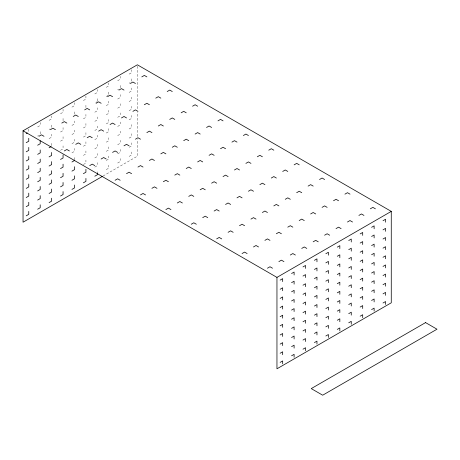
<?xml version="1.0" encoding="UTF-8"?>
<svg xmlns="http://www.w3.org/2000/svg" width="460" height="460" viewBox="0 0 460 460"><rect width="100%" height="100%" fill="white"/><g stroke="black" fill="none" stroke-linecap="round" stroke-linejoin="round"><path stroke-width="0.34" stroke-dasharray="2.3 1.72" d="M137.362 66.2L137.321 109.773M37.657 126.931L40.193 125.465L40.193 122.532M49.088 120.33L51.629 118.864L51.629 115.931M60.519 113.729L63.06 112.263L63.06 109.33M71.95 107.128L74.491 105.662L74.491 102.735M83.381 100.533L85.922 99.067L85.922 96.134M94.817 93.932L97.353 92.466L97.353 89.533M106.248 87.331L108.784 85.865L108.784 82.932M117.679 80.73L120.215 79.264L120.215 76.331M129.11 74.129L131.652 72.663L131.652 69.73M37.657 136.074L38.669 135.487M49.088 129.473L50.105 128.886M95.829 102.488L97.353 101.608M106.248 96.473L108.278 95.3M117.679 89.873L118.691 89.286M129.11 83.271L130.128 82.685M49.088 138.615L51.629 137.149L51.629 134.216M60.519 132.014L63.06 130.548L63.06 127.615M71.95 125.413L74.491 123.947L74.491 121.014M83.381 118.812L85.922 117.346L85.922 114.413M94.817 112.211L97.353 110.751L97.353 107.818M106.248 105.616L108.784 104.15L108.784 101.217M117.679 99.015L120.215 97.549L120.215 94.616M129.11 92.414L131.652 90.948L131.652 88.015M60.519 141.157L63.06 139.69L63.06 136.758M71.95 134.556L74.491 133.089L74.491 130.157M83.381 127.955L85.922 126.488L85.922 123.556M94.817 121.354L97.353 119.887L97.353 116.955M106.248 114.753L108.784 113.292L108.784 110.36M117.679 108.157L120.215 106.691L120.215 103.759M129.11 101.556L131.652 100.09L131.652 97.158M60.519 150.299L63.06 148.833L63.06 145.9M71.95 143.698L74.491 142.232L74.491 139.299M83.381 137.097L85.922 135.631L85.922 132.698M94.817 130.496L97.353 129.03L97.353 126.097M106.248 123.895L108.784 122.429L108.784 119.502M117.679 117.3L120.215 115.834L120.215 112.901M129.11 110.699L131.652 109.233L131.652 106.3M71.95 152.841L74.491 151.374L74.491 148.442M83.381 146.24L85.922 144.773L85.922 141.841M94.817 139.639L97.353 138.172L97.353 135.24M106.248 133.038L108.784 131.571L108.784 128.639M117.679 126.437L120.215 124.97L120.215 122.044M129.11 119.841L131.652 118.375L131.652 115.443M83.381 155.382L85.922 153.916L85.922 150.983M94.817 148.781L97.353 147.315L97.353 144.382M106.248 142.18L108.784 140.714L108.784 137.781M117.679 135.579L120.215 134.113L120.215 131.18M129.11 128.978L131.652 127.512L131.652 124.585M83.381 164.525L85.922 163.058L85.922 160.126M94.817 157.924L97.353 156.458L97.353 153.525M106.248 151.323L108.784 149.856L108.784 146.924M117.679 144.722L120.215 143.255L120.215 140.323M129.11 138.121L131.652 136.654L131.652 133.722M94.817 167.066L97.353 165.6L97.353 162.667M106.248 160.465L108.784 158.999L108.784 156.066M117.679 153.864L120.215 152.398L120.215 149.465M129.11 147.263L131.652 145.797L131.652 142.864M106.248 169.608L108.784 168.142L108.784 165.209M117.679 163.007L120.215 161.54L120.215 158.608M129.11 156.406L131.652 154.939L131.652 152.007M103.069 176.013L137.368 156.21L137.345 139.322M137.339 136.505L137.321 111.883M131.652 78.873L131.652 81.805M120.215 85.474L120.215 87.82M108.784 92.075L108.784 94.421M97.353 98.676L97.353 101.022M97.353 171.81L97.353 172.983M85.922 105.277L85.922 108.209M74.491 111.872L74.491 114.218M74.491 157.584L74.491 159.93M63.06 118.473L63.06 121.405M51.629 125.074L51.629 127.42M51.629 143.359L51.629 146.291M40.193 131.675L40.193 134.607M28.761 129.133L28.761 132.066"/><path stroke-width="0.69" d="M23.046 130.795L276.954 277.386L276.954 368.805L391.27 302.801L391.27 211.387L137.368 64.797L23.046 130.795L23.046 222.214L102.471 176.358M26.226 133.532L27.238 132.946M26.226 142.675L28.761 141.208L28.761 138.276M38.922 136.292L41.457 134.826L43.999 136.292M50.353 129.691L52.889 128.225L55.43 129.691M61.784 123.09L64.319 121.624L66.861 123.09M73.215 116.489L75.756 115.023L78.292 116.489M84.646 109.888L87.187 108.422L89.723 109.888M96.077 103.287L98.618 101.821L101.154 103.287M107.508 96.692L110.049 95.226L112.591 96.692M118.945 90.091L121.48 88.625L124.022 90.091M130.375 83.49L132.911 82.024L135.453 83.49M141.806 76.889L144.342 75.423L146.884 76.889M26.226 151.817L28.761 150.351L28.761 147.418M37.657 145.216L40.193 143.75L40.193 140.817M26.226 160.954L28.761 159.488L28.761 156.561M37.657 154.359L40.193 152.892L40.193 149.96M49.088 147.758L51.117 146.585M26.226 170.096L28.761 168.63L28.761 165.698M37.657 163.495L40.193 162.035L40.193 159.102M49.088 156.9L51.629 155.434L51.629 152.501M64.308 150.949L66.849 149.483L69.385 150.949M75.739 144.348L78.28 142.882L80.822 144.348M87.176 137.747L89.712 136.281L92.253 137.747M98.607 131.146L101.142 129.685L103.684 131.146M110.038 124.551L112.573 123.084L115.115 124.551M121.469 117.95L124.01 116.483L126.546 117.95M132.9 111.349L135.441 109.882L137.977 111.349M144.331 104.748L146.872 103.281L149.414 104.748M155.767 98.147L158.303 96.68L160.845 98.147M167.198 91.546L169.734 90.079L172.276 91.546M26.226 179.239L28.761 177.773L28.761 174.84M37.657 172.638L40.193 171.172L40.193 168.239M49.088 166.037L51.629 164.577L51.629 161.644M60.519 159.442L63.06 157.975L63.06 155.043M26.226 188.381L28.761 186.915L28.761 183.983M37.657 181.78L40.193 180.314L40.193 177.382M49.088 175.179L51.629 173.713L51.629 170.781M60.519 168.578L63.06 167.118L63.06 164.185M71.95 161.983L74.491 160.517M26.226 197.524L28.761 196.058L28.761 193.125M37.657 190.923L40.193 189.457L40.193 186.524M49.088 184.322L51.629 182.856L51.629 179.923M60.519 177.721L63.06 176.255L63.06 173.328M71.95 171.126L74.491 169.659L74.491 166.727M89.7 165.606L92.241 164.145L94.777 165.606M101.131 159.011L103.672 157.544L106.208 159.011M112.562 152.409L115.103 150.943L117.645 152.409M123.999 145.809L126.534 144.342L129.076 145.809M135.43 139.207L137.965 137.741L140.507 139.207M146.861 132.606L149.396 131.14L151.938 132.606M158.292 126.005L160.833 124.539L163.369 126.005M169.723 119.41L172.264 117.944L174.8 119.41M181.154 112.809L183.695 111.343L186.231 112.809M192.585 106.208L195.126 104.742L197.668 106.208M26.226 206.666L28.761 205.2L28.761 202.268M37.657 200.065L40.193 198.599L40.193 195.667M49.088 193.464L51.629 191.998L51.629 189.066M60.519 186.863L63.06 185.397L63.06 182.465M71.95 180.262L74.491 178.796L74.491 175.869M83.381 173.667L85.922 172.201L85.922 169.268M26.226 215.809L28.761 214.343L28.761 211.41M37.657 209.208L40.193 207.742L40.193 204.809M49.088 202.607L51.629 201.141L51.629 198.208M60.519 196.006L63.06 194.54L63.06 191.607M71.95 189.405L74.491 187.939L74.491 185.006M83.381 182.804L85.922 181.338L85.922 178.411M94.817 176.209L97.353 174.742L97.353 173.57M115.092 180.268L117.628 178.802L120.169 180.268M126.523 173.667L129.064 172.201L131.6 173.667M137.954 167.066L140.495 165.6L143.031 167.066M149.385 160.465L151.927 158.999L154.462 160.465M160.816 153.864L163.357 152.404L165.899 153.864M172.253 147.269L174.788 145.803L177.33 147.269M183.684 140.668L186.219 139.202L188.761 140.668M195.115 134.067L197.65 132.601L200.192 134.067M206.546 127.466L209.087 126L211.623 127.466M217.977 120.865L220.518 119.399L223.054 120.865M140.484 194.925L143.02 193.459L145.561 194.925M151.915 188.324L154.451 186.858L156.992 188.324M163.346 181.729L165.887 180.262L168.423 181.729M174.777 175.128L177.318 173.661L179.854 175.128M186.208 168.527L188.749 167.06L191.285 168.527M197.639 161.926L200.18 160.459L202.722 161.926M209.076 155.325L211.611 153.858L214.153 155.325M220.507 148.724L223.042 147.257L225.584 148.724M231.938 142.123L234.473 140.662L237.015 142.123M243.369 135.527L245.91 134.061L248.446 135.527M165.87 209.587L168.412 208.121L170.953 209.587M177.307 202.986L179.843 201.52L182.384 202.986M188.738 196.386L191.274 194.919L193.815 196.386M200.169 189.784L202.705 188.318L205.246 189.784M211.6 183.183L214.141 181.717L216.677 183.183M223.031 176.583L225.572 175.122L228.108 176.583M234.462 169.987L237.003 168.521L239.539 169.987M245.893 163.386L248.434 161.92L250.976 163.386M257.33 156.785L259.865 155.319L262.407 156.785M268.761 150.184L271.296 148.718L273.838 150.184M191.262 224.244L193.804 222.778L196.339 224.244M202.693 217.643L205.235 216.177L207.77 217.643M214.124 211.042L216.666 209.576L219.207 211.042M225.561 204.447L228.097 202.981L230.638 204.447M236.992 197.846L239.528 196.38L242.069 197.846M248.423 191.245L250.964 189.779L253.5 191.245M259.854 184.644L262.395 183.178L264.931 184.644M271.285 178.043L273.827 176.577L276.362 178.043M282.716 171.442L285.257 169.976L287.799 171.442M294.153 164.841L296.688 163.38L299.23 164.841M216.654 238.907L219.196 237.44L221.731 238.907M228.085 232.306L230.627 230.839L233.162 232.306M239.516 225.705L242.058 224.238L244.593 225.705M250.947 219.104L253.489 217.637L256.03 219.104M262.384 212.503L264.92 211.036L267.461 212.503M273.815 205.902L276.351 204.435L278.892 205.902M285.246 199.301L287.782 197.84L290.323 199.301M296.677 192.705L299.218 191.239L301.754 192.705M308.108 186.105L310.649 184.638L313.185 186.105M319.539 179.504L322.08 178.037L324.616 179.504M242.046 253.564L244.582 252.097L247.123 253.564M253.477 246.962L256.013 245.496L258.555 246.962M264.908 240.361L267.45 238.895L269.986 240.361M276.339 233.761L278.881 232.294L281.416 233.761M287.77 227.165L290.312 225.699L292.847 227.165M299.201 220.564L301.743 219.098L304.284 220.564M310.638 213.963L313.174 212.497L315.715 213.963M322.069 207.362L324.605 205.896L327.146 207.362M333.5 200.761L336.041 199.295L338.577 200.761M344.931 194.16L347.472 192.694L350.008 194.16M267.433 268.22L269.974 266.754L272.515 268.22M278.869 261.625L281.405 260.159L283.946 261.625M290.3 255.024L292.836 253.558L295.377 255.024M301.731 248.423L304.273 246.957L306.808 248.423M313.162 241.822L315.704 240.356L318.24 241.822M324.593 235.221L327.135 233.755L329.671 235.221M336.024 228.62L338.566 227.154L341.107 228.62M347.461 222.019L349.997 220.558L352.538 222.019M358.892 215.424L361.428 213.958L363.969 215.424M370.323 208.823L372.859 207.356L375.4 208.823M276.954 277.386L391.27 211.387M280.128 280.123L282.67 278.656L282.67 281.589M291.565 273.522L294.101 272.055L294.101 274.988M302.996 266.921L305.532 265.454L305.532 268.387M314.427 260.325L316.963 258.859L316.963 261.786M325.858 253.724L328.4 252.258L328.4 255.191M337.289 247.123L339.831 245.657L339.831 248.59M348.72 240.522L351.262 239.056L351.262 241.989M360.151 233.921L362.693 232.455L362.693 235.388M371.588 227.32L374.124 225.854L374.124 228.787M383.019 220.719L385.555 219.253L385.555 222.186M280.128 289.265L282.67 287.799L282.67 290.731M291.565 282.664L294.101 281.198L294.101 284.13M302.996 276.063L305.532 274.597L305.532 277.529M314.427 269.462L316.963 267.996L316.963 270.928M325.858 262.867L328.4 261.401L328.4 264.327M337.289 256.266L339.831 254.8L339.831 257.732M348.72 249.665L351.262 248.199L351.262 251.131M360.151 243.064L362.693 241.598L362.693 244.53M371.588 236.463L374.124 234.997L374.124 237.929M383.019 229.862L385.555 228.396L385.555 231.328M280.128 298.408L282.67 296.941L282.67 299.874M291.565 291.807L294.101 290.34L294.101 293.273M302.996 285.206L305.532 283.739L305.532 286.672M314.427 278.605L316.963 277.138L316.963 280.071M325.858 272.004L328.4 270.537L328.4 273.47M337.289 265.408L339.831 263.942L339.831 266.869M348.72 258.808L351.262 257.341L351.262 260.274M360.151 252.206L362.693 250.74L362.693 253.673M371.588 245.605L374.124 244.139L374.124 247.072M383.019 239.005L385.555 237.538L385.555 240.471M280.128 307.55L282.67 306.084L282.67 309.016M291.565 300.949L294.101 299.483L294.101 302.416M302.996 294.348L305.532 292.882L305.532 295.815M314.427 287.747L316.963 286.281L316.963 289.214M325.858 281.146L328.4 279.68L328.4 282.612M337.289 274.545L339.831 273.079L339.831 276.011M348.72 267.95L351.262 266.484L351.262 269.416M360.151 261.349L362.693 259.883L362.693 262.815M371.588 254.748L374.124 253.282L374.124 256.214M383.019 248.147L385.555 246.681L385.555 249.613M280.128 316.693L282.67 315.226L282.67 318.153M291.565 310.092L294.101 308.625L294.101 311.558M302.996 303.491L305.532 302.024L305.532 304.957M314.427 296.89L316.963 295.423L316.963 298.356M325.858 290.289L328.4 288.822L328.4 291.755M337.289 283.688L339.831 282.221L339.831 285.154M348.72 277.087L351.262 275.62L351.262 278.553M360.151 270.491L362.693 269.025L362.693 271.958M371.588 263.89L374.124 262.424L374.124 265.357M383.019 257.289L385.555 255.823L385.555 258.756M280.128 325.829L282.67 324.363L282.67 327.296M291.565 319.234L294.101 317.768L294.101 320.695M302.996 312.633L305.532 311.167L305.532 314.099M314.427 306.032L316.963 304.566L316.963 307.498M325.858 299.431L328.4 297.965L328.4 300.897M337.289 292.83L339.831 291.364L339.831 294.296M348.72 286.229L351.262 284.763L351.262 287.695M360.151 279.628L362.693 278.168L362.693 281.094M371.588 273.033L374.124 271.567L374.124 274.499M383.019 266.432L385.555 264.966L385.555 267.898M280.128 334.972L282.67 333.506L282.67 336.438M291.565 328.371L294.101 326.905L294.101 329.837M302.996 321.776L305.532 320.309L305.532 323.242M314.427 315.175L316.963 313.709L316.963 316.641M325.858 308.574L328.4 307.108L328.4 310.04M337.289 301.973L339.831 300.506L339.831 303.439M348.72 295.372L351.262 293.905L351.262 296.838M360.151 288.771L362.693 287.305L362.693 290.237M371.588 282.17L374.124 280.709L374.124 283.636M383.019 275.575L385.555 274.108L385.555 277.041M280.128 344.115L282.67 342.648L282.67 345.581M291.565 337.513L294.101 336.047L294.101 338.98M302.996 330.912L305.532 329.446L305.532 332.379M314.427 324.317L316.963 322.851L316.963 325.784M325.858 317.716L328.4 316.25L328.4 319.183M337.289 311.115L339.831 309.649L339.831 312.582M348.72 304.514L351.262 303.048L351.262 305.98M360.151 297.913L362.693 296.447L362.693 299.379M371.588 291.312L374.124 289.846L374.124 292.779M383.019 284.711L385.555 283.251L385.555 286.177M280.128 353.257L282.67 351.791L282.67 354.723M291.565 346.656L294.101 345.19L294.101 348.122M302.996 340.055L305.532 338.589L305.532 341.521M314.427 333.454L316.963 331.993L316.963 334.92M325.858 326.859L328.4 325.392L328.4 328.325M337.289 320.258L339.831 318.791L339.831 321.724M348.72 313.657L351.262 312.19L351.262 315.123M360.151 307.056L362.693 305.589L362.693 308.522M371.588 300.455L374.124 298.988L374.124 301.921M383.019 293.854L385.555 292.387L385.555 295.32M280.128 362.399L282.67 360.933L282.67 363.866M291.565 355.798L294.101 354.332L294.101 357.265M302.996 349.197L305.532 347.731L305.532 350.664M314.427 342.596L316.963 341.13L316.963 344.063M325.858 335.995L328.4 334.535L328.4 337.462M337.289 329.4L339.831 327.934L339.831 330.866M348.72 322.799L351.262 321.333L351.262 324.266M360.151 316.198L362.693 314.732L362.693 317.664M371.588 309.597L374.124 308.131L374.124 311.063M383.019 302.996L385.555 301.53L385.555 304.462M425.569 322.604L311.247 388.602L322.678 395.203L437 329.205L425.569 322.604"/></g></svg>
